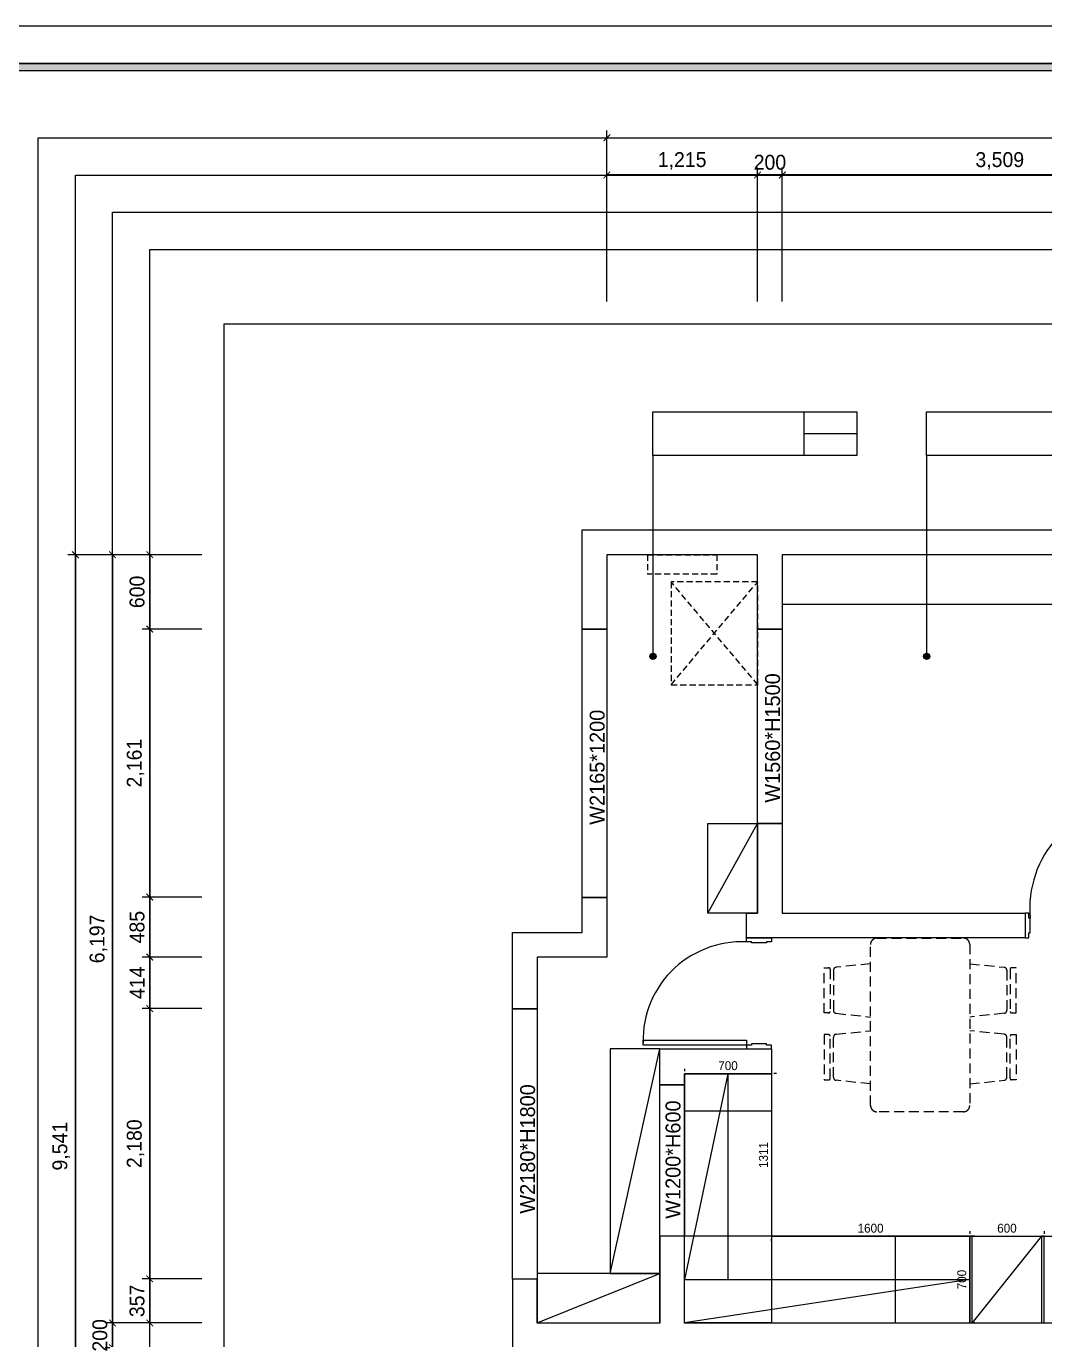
# Model space of a CAD drawing. Header units: millimetres. Extents: x -7413 to 64677, y 6112 to 38711.
# Drawn here: x 7149 to 15364, y 13937 to 24532 of the extents above; entities that cross this region are included whole.
import ezdxf
from ezdxf.enums import TextEntityAlignment as Align

# ---------------------------------------------------------------- set-up
doc = ezdxf.new("R2010")
doc.units = ezdxf.units.MM
doc.header["$LTSCALE"] = 100
doc.linetypes.add('DASHED', pattern=[0.75, 0.5, -0.25])
doc.linetypes.add('DH-HID2', pattern=[1.2, 0.8, -0.4])
doc.layers.get('Defpoints').update_dxf_attribs({"color": 139})
for name, color, linetype in [('0-ELC TEXT', 7, 'Continuous'), ('03-TEXT', 3, 'Continuous'), ('CO-DO-FR', 7, 'Continuous'), ('CO-DOOR', 8, 'Continuous'), ('FORM(YOURNAME)-1', 1, 'Continuous'), ('FORM(YOURNAME)-11', 1, 'Continuous'), ('FU-FURM', 251, 'DH-HID2'), ('FUR', 8, 'DASHED'), ('가구', 6, 'Continuous'), ('외곽선', 2, 'Continuous'), ('외부벽체선', 2, 'Continuous'), ('창호', 4, 'Continuous'), ('치수선', 1, 'Continuous')]:
    doc.layers.add(name, color=color, linetype=linetype)
doc.styles.get("Standard").update_dxf_attribs({"font": 'arial.ttf'})
doc.styles.add('YOURNAME', font='Dotum.ttf')
doc.styles.add('차영규', font='')
doc.styles.get('차영규').set_extended_font_data('ChosunilboNM')
doc.dimstyles.new('40', dxfattribs={"dimscale": 40, "dimtxt": 1.8, "dimasz": 0.9, "dimexe": 0.5, "dimexo": 1, "dimgap": 0.7, "dimtad": 1, "dimdec": 0, "dimzin": 0, "dimdsep": 46, "dimtxsty": 'YOURNAME', "dimblk": 'NONE', "dimcen": 0, "dimclrd": 1, "dimclre": 1, "dimclrt": 7, "dimadec": 0, "dimazin": 0, "dimtfac": 1, "dimtdec": 0, "dimtix": 1, "dimtmove": 2, "dimatfit": 3, "dimldrblk": 'NONE', "dimfxl": 1, "dimtolj": 1, "dimtzin": 0, "dimarcsym": 0})
doc.dimstyles.new('YOURNAME-60', dxfattribs={"dimscale": 60, "dimtxt": 2, "dimasz": 0.9, "dimexe": 1, "dimexo": 3, "dimgap": 0.7, "dimtad": 1, "dimdec": 0, "dimzin": 0, "dimdsep": 46, "dimlunit": 6, "dimtxsty": 'YOURNAME', "dimblk": 'ARCHTICK', "dimcen": 0, "dimclrd": 1, "dimclre": 1, "dimclrt": 7, "dimadec": 0, "dimazin": 0, "dimtfac": 1, "dimtdec": 0, "dimtix": 1, "dimtmove": 2, "dimatfit": 3, "dimldrblk": 'ARCHTICK', "dimfxl": 1, "dimtolj": 1, "dimtzin": 0, "dimarcsym": 0})

# ---------------------------------------------------------------- blocks, each defined once
blk = doc.blocks.new('FORM-ELEVATION')
at = {"layer": 'FORM(YOURNAME)-11'}
h = blk.add_hatch(color=256, dxfattribs=at)
h.dxf.hatch_style = 1
h.paths.add_polyline_path([(-10309, 35708), (71691, 35708), (71691, 35508), (-10309, 35508)])
h.paths.add_polyline_path([(-10309, -21492), (71691, -21492), (71691, -21692), (-10309, -21692)])
at = {"layer": 'Defpoints', "color": 158}
for points in [[(-10309, -21692), (71691, -21692), (71691, 35708), (-10309, 35708)], [(-8309, 33708), (61071, 33708), (61071, -19692), (-8309, -19692)]]:
    blk.add_lwpolyline(points, close=True, dxfattribs=at)
at = {"layer": 'FORM(YOURNAME)-11', "color": 250}
blk.add_lwpolyline([(-11309, -22692), (72691, -22692), (72691, 36708), (-11309, 36708)], close=True, dxfattribs=at)
at = {"layer": 'FORM(YOURNAME)-11'}
blk.add_lwpolyline([(-10309, 35708), (71691, 35708), (71691, 35508), (-10309, 35508)], close=True, dxfattribs=at)
at = {"layer": 'FORM(YOURNAME)-11', "color": 3, "style": 'YOURNAME'}
for tag, height, p in [('1', 451, (71041, -1219)), ('2', 451, (71041, -1863)), ('3', 451, (71041, -3150)), ('4', 451, (71041, -5081)), ('5', 515, (71041, -7398)), ('6', 515, (71041, -9650)), ('7', 515, (71041, -11903)), ('8', 515, (71041, -14155)), ('9', 515, (71041, -16408)), ('10', 515, (66791, -18596)), ('11', 515, (71041, -18660)), ('12', 515, (66791, -20848)), ('13', 515, (71041, -20848))]:
    blk.add_attdef(tag, text='', height=height, dxfattribs=at).set_placement(p, align=Align.MIDDLE_RIGHT)
blk = doc.blocks.new('평면도')
at = {"layer": 'CO-DO-FR'}
for points in [[(18250, 20378), (18250, 20178), (18280, 20178), (18280, 20218), (18290, 20218), (18290, 20338), (18280, 20338), (18280, 20378), (18250, 20378)], [(19145, 20378), (19145, 20178), (19115, 20178), (19115, 20218), (19105, 20218), (19105, 20338), (19115, 20338), (19115, 20378), (19145, 20378)], [(19345, 18131), (19145, 18131), (19145, 18101), (19185, 18101), (19185, 18091), (19305, 18091), (19305, 18101), (19345, 18101), (19345, 18131)], [(14856, 17424), (14856, 17224), (14886, 17224), (14886, 17264), (14896, 17264), (14896, 17384), (14886, 17384), (14886, 17424), (14856, 17424)], [(15763, 17424), (15763, 17224), (15733, 17224), (15733, 17264), (15723, 17264), (15723, 17384), (15733, 17384), (15733, 17424), (15763, 17424)], [(19345, 17181), (19145, 17181), (19145, 17211), (19185, 17211), (19185, 17221), (19305, 17221), (19305, 17211), (19345, 17211), (19345, 17181)], [(12894, 16903), (13094, 16903), (13094, 16873), (13054, 16873), (13054, 16863), (12934, 16863), (12934, 16873), (12894, 16873), (12894, 16903)], [(12894, 15923), (13094, 15923), (13094, 15953), (13054, 15953), (13054, 15963), (12934, 15963), (12934, 15953), (12894, 15953), (12894, 15923)], [(19345, 15829), (19145, 15829), (19145, 15799), (19185, 15799), (19185, 15789), (19305, 15789), (19305, 15799), (19345, 15799), (19345, 15829)], [(17860, 14779), (17860, 14979), (17890, 14979), (17890, 14939), (17900, 14939), (17900, 14819), (17890, 14819), (17890, 14779), (17860, 14779)], [(18910, 14779), (18910, 14979), (18880, 14979), (18880, 14939), (18870, 14939), (18870, 14819), (18880, 14819), (18880, 14779), (18910, 14779)], [(19345, 14979), (19145, 14979), (19145, 15009), (19185, 15009), (19185, 15019), (19305, 15019), (19305, 15009), (19345, 15009), (19345, 14979)], [(20790, 14979), (20790, 14779), (20820, 14779), (20820, 14819), (20830, 14819), (20830, 14939), (20820, 14939), (20820, 14979), (20790, 14979)], [(21521, 14979), (21521, 14779), (21491, 14779), (21491, 14819), (21481, 14819), (21481, 14939), (21491, 14939), (21491, 14979), (21521, 14979)], [(17860, 11203), (17660, 11203), (17660, 11173), (17700, 11173), (17700, 11163), (17820, 11163), (17820, 11173), (17860, 11173), (17860, 11203)], [(17860, 10203), (17660, 10203), (17660, 10233), (17700, 10233), (17700, 10243), (17820, 10243), (17820, 10233), (17860, 10233), (17860, 10203)]]:
    blk.add_lwpolyline(points, close=True, dxfattribs=at)
at = {"layer": 'CO-DOOR'}
for points in [[(18320, 21213), (18320, 20378), (18280, 20378), (18280, 21213)], [(15693, 18271), (15693, 17424), (15733, 17424), (15733, 18271)], [(20235, 17251), (19345, 17251), (19345, 17211), (20235, 17211)], [(11974, 16833), (12894, 16833), (12894, 16873), (11974, 16873)], [(20860, 15650), (20860, 14979), (20820, 14979), (20820, 15650)], [(20095, 15049), (19345, 15049), (19345, 15009), (20095, 15009)], [(17930, 13789), (17930, 14779), (17890, 14779), (17890, 13789)], [(18800, 11133), (17860, 11133), (17860, 11173), (18800, 11173)]]:
    blk.add_lwpolyline(points, close=True, dxfattribs=at)
for centre, radius, start, end in [((18318, 20417), 796, 354.3068, 91.2749), ((15703, 17456), 815, 89.2971, 185.0592), ((19382, 17241), 853, 359.3286, 95.1503), ((12917, 16897), 944, 182.6756, 271.0196), ((19375, 15071), 722, 356.6951, 95.5225), ((20850, 15010), 640, 353.6199, 90.8953), ((17920, 14747), 958, 269.4017, 4.3305), ((17892, 11143), 908, 265.4398, 0.6311)]:
    blk.add_arc(centre, radius, start, end, dxfattribs=at)
at = {"layer": '외곽선'}
for points in [[(16392, 22266), (15839, 22266), (15839, 17424), (15763, 17424), (15763, 17224), (16039, 17224), (16039, 20878), (16739, 20878), (16739, 21078), (16039, 21078), (16039, 22066), (16392, 22066), (16392, 22266)], [(18572, 22266), (19190, 22266), (19190, 21705), (19471, 21705), (19471, 21505), (18990, 21505), (18990, 22066), (18572, 22066), (18572, 22266)], [(13115, 21873), (12495, 21873), (12495, 20273), (12894, 20273), (12894, 16903), (13094, 16903), (13094, 17224), (14856, 17224), (14856, 17424), (13115, 17424), (13115, 20473), (12695, 20473), (12695, 21673), (13115, 21673), (13115, 21873)], [(21636, 21705), (22436, 21705), (22436, 15699), (22236, 15699), (22236, 16364), (20790, 16364), (20790, 14779), (18910, 14779), (18910, 14979), (20590, 14979)], [(20590, 14979), (20590, 16981), (19345, 16981), (19345, 15829), (19145, 15829), (19145, 17181), (21183, 17181), (21183, 16581), (22236, 16581), (22236, 20090), (21636, 20090), (21636, 20290), (22236, 20290), (22236, 21505), (21636, 21505), (21636, 21705)], [(17959, 21078), (18250, 21078), (18250, 20178), (18050, 20178), (18050, 20878), (17959, 20878), (17959, 21078)], [(20068, 20290), (20068, 20090), (19345, 20090), (19345, 18131), (19145, 18131), (19145, 20378), (19345, 20378), (19345, 20290), (20068, 20290)], [(12894, 15923), (13094, 15923), (13094, 11403), (13604, 11403), (13604, 11203), (13094, 11203), (13094, 9772), (13754, 9772), (13754, 9572), (12894, 9572), (12894, 15923)], [(21465, 10022), (21465, 9822), (22436, 9822), (22436, 15179), (22236, 15179), (22236, 14979), (21521, 14979), (21521, 14779), (22236, 14779), (22236, 11403), (20260, 11403), (20260, 11203), (22236, 11203), (22236, 10022), (21465, 10022)], [(17860, 14979), (17860, 11403), (18160, 11403), (18160, 11203), (17240, 11203), (17240, 11403), (17660, 11403), (17660, 14979), (17860, 14979)], [(17317, 9772), (17660, 9772), (17660, 10203), (17860, 10203), (17860, 10022), (18160, 10022), (18160, 9822), (17860, 9822), (17860, 9572), (17317, 9572), (17317, 9772)]]:
    blk.add_lwpolyline(points, dxfattribs=at)
at = {"layer": '외부벽체선'}
for p, q in [((19345, 18131), (19145, 18131)), ((14856, 17424), (14856, 17224)), ((12894, 15923), (13094, 15923)), ((19345, 15829), (19145, 15829)), ((21521, 14979), (21521, 14779)), ((17860, 10203), (17660, 10203))]:
    blk.add_line(p, q, dxfattribs=at)
at = {"layer": '창호'}
for points in [[(16392, 22266), (18572, 22266), (18572, 22066), (16392, 22066)], [(13115, 21673), (15839, 21673), (15839, 21873), (13115, 21873)], [(19471, 21705), (21636, 21705), (21636, 21505), (19471, 21505)], [(16739, 21078), (17959, 21078), (17959, 20878), (16739, 20878)], [(20068, 20290), (21636, 20290), (21636, 20090), (20068, 20090)], [(22236, 15699), (22436, 15699), (22436, 15179), (22236, 15179)], [(18160, 11403), (20260, 11403), (20260, 11203), (18160, 11203)], [(18160, 10022), (21465, 10022), (21465, 9822), (18160, 9822)], [(13754, 9772), (17317, 9772), (17317, 9572), (13754, 9572)]]:
    blk.add_lwpolyline(points, close=True, dxfattribs=at)
at = {"layer": '0-ELC TEXT', "style": '차영규'}
for s, p in [('W2180*H1800', (17443, 22084)), ('W2700*H1200', (14376, 21691)), ('W2165*1200', (20522, 21523)), ('W1200*H600', (17357, 20911)), ('W1560*H1500', (20758, 20108)), ('W2100*H1200', (19245, 11221)), ('W3300*H1840', (19827, 9840)), ('W3560*H1950', (15532, 9590))]:
    blk.add_text(s, height=120, dxfattribs=at).set_placement(p, align=Align.CENTER)
blk.add_text('W520*H630', height=120, rotation=270, dxfattribs=at).set_placement((22292, 15348), align=Align.CENTER)
blk = doc.blocks.new('_ArchTick')
at = {"color": 0, "linetype": 'ByBlock', "const_width": 0.15}
blk.add_lwpolyline([(-0.5, -0.5), (0.5, 0.5)], dxfattribs=at)
blk = doc.blocks.new('*D20')
at = {"layer": 'Defpoints', "color": 0, "transparency": 16777216}
for p in [(23315, 23632), (11832, 22132), (23315, 22132)]:
    blk.add_point(p, dxfattribs=at)
at = {"layer": '치수선', "color": 1, "lineweight": -2, "transparency": 16777216}
for p, q in [((11832, 22312), (11832, 23692)), ((11832, 23632), (23315, 23632)), ((23315, 22312), (23315, 23692))]:
    blk.add_line(p, q, dxfattribs=at)
at = {"layer": '치수선', "color": 1, "lineweight": -2, "transparency": 16777216, "xscale": 54, "yscale": 54, "zscale": 54, "rotation": 180}
blk.add_blockref('_ArchTick', (11832, 23632), dxfattribs=at)
at = {"layer": '치수선', "color": 1, "lineweight": -2, "transparency": 16777216, "xscale": 54, "yscale": 54, "zscale": 54}
blk.add_blockref('_ArchTick', (23315, 23632), dxfattribs=at)
at = {"layer": '치수선', "color": 7, "transparency": 16777216, "insert": (17573, 23745), "char_height": 120, "attachment_point": 5, "style": 'YOURNAME'}
blk.add_mtext('\\A1;11,483', dxfattribs=at)
blk = doc.blocks.new('*D27')
at = {"layer": 'Defpoints', "color": 0, "transparency": 16777216}
for p in [(13247, 23332), (13247, 22132), (16756, 22132)]:
    blk.add_point(p, dxfattribs=at)
at = {"layer": '치수선', "color": 1, "lineweight": -2, "transparency": 16777216}
for p, q in [((13247, 22312), (13247, 23392)), ((16756, 23332), (13247, 23332)), ((16756, 22312), (16756, 23392))]:
    blk.add_line(p, q, dxfattribs=at)
at = {"layer": '치수선', "color": 1, "lineweight": -2, "transparency": 16777216, "xscale": 54, "yscale": 54, "zscale": 54, "rotation": 180}
blk.add_blockref('_ArchTick', (13247, 23332), dxfattribs=at)
at = {"layer": '치수선', "color": 1, "lineweight": -2, "transparency": 16777216, "xscale": 54, "yscale": 54, "zscale": 54}
blk.add_blockref('_ArchTick', (16756, 23332), dxfattribs=at)
at = {"layer": '치수선', "color": 7, "transparency": 16777216, "insert": (15001, 23445), "char_height": 120, "attachment_point": 5, "style": 'YOURNAME'}
blk.add_mtext('\\A1;3,509', dxfattribs=at)
blk = doc.blocks.new('*D28')
at = {"layer": 'Defpoints', "color": 0, "transparency": 16777216}
for p in [(13047, 23332), (13047, 22132), (13247, 22132)]:
    blk.add_point(p, dxfattribs=at)
at = {"layer": '치수선', "color": 1, "lineweight": -2, "transparency": 16777216}
for p, q in [((13047, 23332), (12993, 23332)), ((13047, 22312), (13047, 23392)), ((13247, 23332), (13047, 23332)), ((13247, 22312), (13247, 23392)), ((13247, 23332), (13301, 23332))]:
    blk.add_line(p, q, dxfattribs=at)
at = {"layer": '치수선', "color": 1, "lineweight": -2, "transparency": 16777216, "xscale": 54, "yscale": 54, "zscale": 54}
blk.add_blockref('_ArchTick', (13047, 23332), dxfattribs=at)
at = {"layer": '치수선', "color": 1, "lineweight": -2, "transparency": 16777216, "xscale": 54, "yscale": 54, "zscale": 54, "rotation": 180}
blk.add_blockref('_ArchTick', (13247, 23332), dxfattribs=at)
at = {"layer": '치수선', "color": 7, "transparency": 16777216, "insert": (13147, 23434), "char_height": 120, "attachment_point": 5, "style": 'YOURNAME'}
blk.add_mtext('\\A1;200', dxfattribs=at)
blk = doc.blocks.new('*D29')
at = {"layer": 'Defpoints', "color": 0, "transparency": 16777216}
for p in [(11832, 23332), (11832, 22132), (13047, 22132)]:
    blk.add_point(p, dxfattribs=at)
at = {"layer": '치수선', "color": 1, "lineweight": -2, "transparency": 16777216}
for p, q in [((11832, 22312), (11832, 23392)), ((13047, 23332), (11832, 23332)), ((13047, 22312), (13047, 23392))]:
    blk.add_line(p, q, dxfattribs=at)
at = {"layer": '치수선', "color": 1, "lineweight": -2, "transparency": 16777216, "xscale": 54, "yscale": 54, "zscale": 54, "rotation": 180}
blk.add_blockref('_ArchTick', (11832, 23332), dxfattribs=at)
at = {"layer": '치수선', "color": 1, "lineweight": -2, "transparency": 16777216, "xscale": 54, "yscale": 54, "zscale": 54}
blk.add_blockref('_ArchTick', (13047, 23332), dxfattribs=at)
at = {"layer": '치수선', "color": 7, "transparency": 16777216, "insert": (12439, 23445), "char_height": 120, "attachment_point": 5, "style": 'YOURNAME'}
blk.add_mtext('\\A1;1,215', dxfattribs=at)
blk = doc.blocks.new('*D54')
at = {"layer": 'Defpoints', "color": 0, "transparency": 16777216}
for p in [(8745, 20269), (7545, 10728), (8745, 10728)]:
    blk.add_point(p, dxfattribs=at)
at = {"layer": '치수선', "color": 1, "lineweight": -2, "transparency": 16777216}
for p, q in [((8565, 20269), (7485, 20269)), ((7545, 20269), (7545, 10728)), ((8565, 10728), (7485, 10728))]:
    blk.add_line(p, q, dxfattribs=at)
at = {"layer": '치수선', "color": 1, "lineweight": -2, "transparency": 16777216, "xscale": 54, "yscale": 54, "zscale": 54}
for p, rotation in [((7545, 20269), 90), ((7545, 10728), 270)]:
    blk.add_blockref('_ArchTick', p, dxfattribs=dict(at, rotation=rotation))
at = {"layer": '치수선', "color": 7, "transparency": 16777216, "insert": (7431, 15498), "char_height": 120, "attachment_point": 5, "rotation": 90, "style": 'YOURNAME'}
blk.add_mtext('\\A1;9,541', dxfattribs=at)
blk = doc.blocks.new('*D55')
at = {"layer": 'Defpoints', "color": 0, "transparency": 16777216}
for p in [(8745, 20269), (7845, 14072), (8745, 14072)]:
    blk.add_point(p, dxfattribs=at)
at = {"layer": '치수선', "color": 1, "lineweight": -2, "transparency": 16777216}
for p, q in [((8565, 20269), (7785, 20269)), ((7845, 20269), (7845, 14072)), ((8565, 14072), (7785, 14072))]:
    blk.add_line(p, q, dxfattribs=at)
at = {"layer": '치수선', "color": 1, "lineweight": -2, "transparency": 16777216, "xscale": 54, "yscale": 54, "zscale": 54}
for p, rotation in [((7845, 20269), 90), ((7845, 14072), 270)]:
    blk.add_blockref('_ArchTick', p, dxfattribs=dict(at, rotation=rotation))
at = {"layer": '치수선', "color": 7, "transparency": 16777216, "insert": (7731, 17170), "char_height": 120, "attachment_point": 5, "rotation": 90, "style": 'YOURNAME'}
blk.add_mtext('\\A1;6,197', dxfattribs=at)
blk = doc.blocks.new('*D56')
at = {"layer": 'Defpoints', "color": 0, "transparency": 16777216}
for p in [(8745, 14072), (7845, 13872), (8745, 13872)]:
    blk.add_point(p, dxfattribs=at)
at = {"layer": '치수선', "color": 1, "lineweight": -2, "transparency": 16777216}
for p, q in [((7845, 14072), (7845, 14126)), ((8565, 14072), (7785, 14072)), ((7845, 14072), (7845, 13872)), ((8565, 13872), (7785, 13872)), ((7845, 13872), (7845, 13818))]:
    blk.add_line(p, q, dxfattribs=at)
at = {"layer": '치수선', "color": 1, "lineweight": -2, "transparency": 16777216, "xscale": 54, "yscale": 54, "zscale": 54}
for p, rotation in [((7845, 14072), 270), ((7845, 13872), 90)]:
    blk.add_blockref('_ArchTick', p, dxfattribs=dict(at, rotation=rotation))
at = {"layer": '치수선', "color": 7, "transparency": 16777216, "insert": (7743, 13972), "char_height": 120, "attachment_point": 5, "rotation": 90, "style": 'YOURNAME'}
blk.add_mtext('\\A1;200', dxfattribs=at)
blk = doc.blocks.new('*D58')
at = {"layer": 'Defpoints', "color": 0, "transparency": 16777216}
for p in [(8745, 20269), (8145, 19669), (8745, 19669)]:
    blk.add_point(p, dxfattribs=at)
at = {"layer": '치수선', "color": 1, "lineweight": -2, "transparency": 16777216}
for p, q in [((8565, 20269), (8085, 20269)), ((8145, 20269), (8145, 19669)), ((8565, 19669), (8085, 19669))]:
    blk.add_line(p, q, dxfattribs=at)
at = {"layer": '치수선', "color": 1, "lineweight": -2, "transparency": 16777216, "xscale": 54, "yscale": 54, "zscale": 54}
for p, rotation in [((8145, 20269), 90), ((8145, 19669), 270)]:
    blk.add_blockref('_ArchTick', p, dxfattribs=dict(at, rotation=rotation))
at = {"layer": '치수선', "color": 7, "transparency": 16777216, "insert": (8043, 19969), "char_height": 120, "attachment_point": 5, "rotation": 90, "style": 'YOURNAME'}
blk.add_mtext('\\A1;600', dxfattribs=at)
blk = doc.blocks.new('*D59')
at = {"layer": 'Defpoints', "color": 0, "transparency": 16777216}
for p in [(8745, 19669), (8145, 17507), (8745, 17507)]:
    blk.add_point(p, dxfattribs=at)
at = {"layer": '치수선', "color": 1, "lineweight": -2, "transparency": 16777216}
for p, q in [((8565, 19669), (8085, 19669)), ((8145, 19669), (8145, 17507)), ((8565, 17507), (8085, 17507))]:
    blk.add_line(p, q, dxfattribs=at)
at = {"layer": '치수선', "color": 1, "lineweight": -2, "transparency": 16777216, "xscale": 54, "yscale": 54, "zscale": 54}
for p, rotation in [((8145, 19669), 90), ((8145, 17507), 270)]:
    blk.add_blockref('_ArchTick', p, dxfattribs=dict(at, rotation=rotation))
at = {"layer": '치수선', "color": 7, "transparency": 16777216, "insert": (8031, 18588), "char_height": 120, "attachment_point": 5, "rotation": 90, "style": 'YOURNAME'}
blk.add_mtext('\\A1;2,161', dxfattribs=at)
blk = doc.blocks.new('*D60')
at = {"layer": 'Defpoints', "color": 0, "transparency": 16777216}
for p in [(8745, 17507), (8145, 17023), (8745, 17023)]:
    blk.add_point(p, dxfattribs=at)
at = {"layer": '치수선', "color": 1, "lineweight": -2, "transparency": 16777216}
for p, q in [((8565, 17507), (8085, 17507)), ((8145, 17507), (8145, 17023)), ((8565, 17023), (8085, 17023))]:
    blk.add_line(p, q, dxfattribs=at)
at = {"layer": '치수선', "color": 1, "lineweight": -2, "transparency": 16777216, "xscale": 54, "yscale": 54, "zscale": 54}
for p, rotation in [((8145, 17507), 90), ((8145, 17023), 270)]:
    blk.add_blockref('_ArchTick', p, dxfattribs=dict(at, rotation=rotation))
at = {"layer": '치수선', "color": 7, "transparency": 16777216, "insert": (8043, 17265), "char_height": 120, "attachment_point": 5, "rotation": 90, "style": 'YOURNAME'}
blk.add_mtext('\\A1;485', dxfattribs=at)
blk = doc.blocks.new('*D61')
at = {"layer": 'Defpoints', "color": 0, "transparency": 16777216}
for p in [(8745, 17023), (8145, 16608), (8745, 16608)]:
    blk.add_point(p, dxfattribs=at)
at = {"layer": '치수선', "color": 1, "lineweight": -2, "transparency": 16777216}
for p, q in [((8565, 17023), (8085, 17023)), ((8145, 17023), (8145, 16608)), ((8565, 16608), (8085, 16608))]:
    blk.add_line(p, q, dxfattribs=at)
at = {"layer": '치수선', "color": 1, "lineweight": -2, "transparency": 16777216, "xscale": 54, "yscale": 54, "zscale": 54}
for p, rotation in [((8145, 17023), 90), ((8145, 16608), 270)]:
    blk.add_blockref('_ArchTick', p, dxfattribs=dict(at, rotation=rotation))
at = {"layer": '치수선', "color": 7, "transparency": 16777216, "insert": (8043, 16816), "char_height": 120, "attachment_point": 5, "rotation": 90, "style": 'YOURNAME'}
blk.add_mtext('\\A1;414', dxfattribs=at)
blk = doc.blocks.new('*D62')
at = {"layer": 'Defpoints', "color": 0, "transparency": 16777216}
for p in [(8745, 16608), (8145, 14428), (8745, 14428)]:
    blk.add_point(p, dxfattribs=at)
at = {"layer": '치수선', "color": 1, "lineweight": -2, "transparency": 16777216}
for p, q in [((8565, 16608), (8085, 16608)), ((8145, 16608), (8145, 14428)), ((8565, 14428), (8085, 14428))]:
    blk.add_line(p, q, dxfattribs=at)
at = {"layer": '치수선', "color": 1, "lineweight": -2, "transparency": 16777216, "xscale": 54, "yscale": 54, "zscale": 54}
for p, rotation in [((8145, 16608), 90), ((8145, 14428), 270)]:
    blk.add_blockref('_ArchTick', p, dxfattribs=dict(at, rotation=rotation))
at = {"layer": '치수선', "color": 7, "transparency": 16777216, "insert": (8031, 15518), "char_height": 120, "attachment_point": 5, "rotation": 90, "style": 'YOURNAME'}
blk.add_mtext('\\A1;2,180', dxfattribs=at)
blk = doc.blocks.new('*D63')
at = {"layer": 'Defpoints', "color": 0, "transparency": 16777216}
for p in [(8745, 14428), (8145, 14072), (8745, 14072)]:
    blk.add_point(p, dxfattribs=at)
at = {"layer": '치수선', "color": 1, "lineweight": -2, "transparency": 16777216}
for p, q in [((8565, 14428), (8085, 14428)), ((8145, 14428), (8145, 14072)), ((8565, 14072), (8085, 14072))]:
    blk.add_line(p, q, dxfattribs=at)
at = {"layer": '치수선', "color": 1, "lineweight": -2, "transparency": 16777216, "xscale": 54, "yscale": 54, "zscale": 54}
for p, rotation in [((8145, 14428), 90), ((8145, 14072), 270)]:
    blk.add_blockref('_ArchTick', p, dxfattribs=dict(at, rotation=rotation))
at = {"layer": '치수선', "color": 7, "transparency": 16777216, "insert": (8043, 14250), "char_height": 120, "attachment_point": 5, "rotation": 90, "style": 'YOURNAME'}
blk.add_mtext('\\A1;357', dxfattribs=at)
blk = doc.blocks.new('F-507')
at = {"layer": 'FU-FURM'}
for p, q in [((531, 775), (166, 775)), ((166, 775), (166, 738)), ((531, 738), (531, 775)), ((706, 775), (1071, 775)), ((706, 738), (706, 775)), ((1071, 775), (1071, 738)), ((133, 400), (163, 678)), ((178, 725), (518, 725)), ((188, 700), (518, 700)), ((534, 678), (563, 400)), ((703, 678), (673, 400)), ((1058, 725), (718, 725)), ((1049, 700), (718, 700)), ((1103, 400), (1074, 678)), ((-91, -350), (-91, 350)), ((-41, 400), (1259, 400)), ((1309, 350), (1309, -350)), ((1259, -400), (-41, -400)), ((133, -400), (163, -678)), ((534, -678), (563, -400)), ((703, -678), (673, -400)), ((1103, -400), (1074, -678)), ((166, -775), (166, -738)), ((178, -725), (518, -725)), ((188, -700), (518, -700)), ((531, -738), (531, -775)), ((706, -738), (706, -775)), ((1049, -700), (718, -700)), ((1058, -725), (718, -725)), ((1071, -775), (1071, -738)), ((531, -775), (166, -775)), ((706, -775), (1071, -775))]:
    blk.add_line(p, q, dxfattribs=at)
for centre, radius, start, end in [((188, 675), 25, 90, 172.4054), ((178, 738), 12.5, 180, 270), ((509, 675), 25, 7.5946, 90), ((518, 738), 12.5, 270, 0), ((728, 675), 25, 90, 172.4054), ((718, 738), 12.5, 180, 270), ((1049, 675), 25, 7.5946, 90), ((1058, 738), 12.5, 270, 0), ((-41, 350), 50, 90, 180), ((1259, 350), 50, 0, 90), ((-41, -350), 50, 180, 270), ((1259, -350), 50, 270, 0), ((188, -675), 25, 187.5946, 270), ((178, -738), 12.5, 90, 180), ((509, -675), 25, 270, 352.4054), ((518, -738), 12.5, 0, 90), ((728, -675), 25, 187.5946, 270), ((718, -738), 12.5, 90, 180), ((1049, -675), 25, 270, 352.4054), ((1058, -738), 12.5, 0, 90)]:
    blk.add_arc(centre, radius, start, end, dxfattribs=at)
blk = doc.blocks.new('*D78')
at = {"layer": 'Defpoints', "color": 0, "transparency": 16777216}
for p in [(13159, 16083), (13159, 14772), (13159, 14772)]:
    blk.add_point(p, dxfattribs=at)
at = {"layer": '치수선', "color": 1, "lineweight": -2, "transparency": 16777216}
for p, q in [((13159, 16083), (13159, 14772)), ((13199, 16083), (13179, 16083)), ((13199, 14772), (13179, 14772))]:
    blk.add_line(p, q, dxfattribs=at)
at = {"layer": '치수선', "color": 7, "transparency": 16777216, "insert": (13095, 15427), "char_height": 72, "attachment_point": 5, "rotation": 90, "style": 'YOURNAME'}
blk.add_mtext('\\A1;1311', dxfattribs=at)
blk = doc.blocks.new('_None')
blk = doc.blocks.new('*D79')
at = {"layer": 'Defpoints', "color": 0, "transparency": 16777216}
for p in [(14759, 14772), (14759, 14072), (14759, 14072)]:
    blk.add_point(p, dxfattribs=at)
at = {"layer": '치수선', "color": 1, "lineweight": -2, "transparency": 16777216}
for p, q in [((14759, 14772), (14759, 14072)), ((14799, 14772), (14779, 14772)), ((14799, 14072), (14779, 14072))]:
    blk.add_line(p, q, dxfattribs=at)
at = {"layer": '치수선', "color": 7, "transparency": 16777216, "insert": (14695, 14422), "char_height": 72, "attachment_point": 5, "rotation": 90, "style": 'YOURNAME'}
blk.add_mtext('\\A1;700', dxfattribs=at)
blk = doc.blocks.new('*D80')
at = {"layer": 'Defpoints', "color": 0, "transparency": 16777216}
for p in [(12459, 16083), (13159, 16083), (13159, 16083)]:
    blk.add_point(p, dxfattribs=at)
at = {"layer": '치수선', "color": 1, "lineweight": -2, "transparency": 16777216}
for p, q in [((12459, 16123), (12459, 16103)), ((13159, 16123), (13159, 16103)), ((12459, 16083), (13159, 16083))]:
    blk.add_line(p, q, dxfattribs=at)
at = {"layer": '치수선', "color": 7, "transparency": 16777216, "insert": (12809, 16147), "char_height": 72, "attachment_point": 5, "style": 'YOURNAME'}
blk.add_mtext('\\A1;700', dxfattribs=at)
blk = doc.blocks.new('*D81')
at = {"layer": 'Defpoints', "color": 0, "transparency": 16777216}
for p in [(13159, 14772), (14759, 14772), (14759, 14772)]:
    blk.add_point(p, dxfattribs=at)
at = {"layer": '치수선', "color": 1, "lineweight": -2, "transparency": 16777216}
for p, q in [((13159, 14772), (14759, 14772)), ((13159, 14732), (13159, 14752)), ((14759, 14812), (14759, 14792))]:
    blk.add_line(p, q, dxfattribs=at)
at = {"layer": '치수선', "color": 7, "transparency": 16777216, "insert": (13959, 14836), "char_height": 72, "attachment_point": 5, "style": 'YOURNAME'}
blk.add_mtext('\\A1;1600', dxfattribs=at)
blk = doc.blocks.new('*D82')
at = {"layer": 'Defpoints', "color": 0, "transparency": 16777216}
for p in [(14759, 14772), (15359, 14772), (15359, 14772)]:
    blk.add_point(p, dxfattribs=at)
at = {"layer": '치수선', "color": 1, "lineweight": -2, "transparency": 16777216}
for p, q in [((14759, 14812), (14759, 14792)), ((14759, 14772), (15359, 14772)), ((15359, 14812), (15359, 14792))]:
    blk.add_line(p, q, dxfattribs=at)
at = {"layer": '치수선', "color": 7, "transparency": 16777216, "insert": (15059, 14836), "char_height": 72, "attachment_point": 5, "style": 'YOURNAME'}
blk.add_mtext('\\A1;600', dxfattribs=at)
blk = doc.blocks.new('*D83')
at = {"layer": 'Defpoints', "color": 0, "transparency": 16777216}
for p in [(15359, 14772), (16989, 14772), (16989, 14772)]:
    blk.add_point(p, dxfattribs=at)
at = {"layer": '치수선', "color": 1, "lineweight": -2, "transparency": 16777216}
for p, q in [((15359, 14812), (15359, 14792)), ((15359, 14772), (16989, 14772)), ((16989, 14812), (16989, 14792))]:
    blk.add_line(p, q, dxfattribs=at)
at = {"layer": '치수선', "color": 7, "transparency": 16777216, "insert": (16174, 14836), "char_height": 72, "attachment_point": 5, "style": 'YOURNAME'}
blk.add_mtext('\\A1;1630', dxfattribs=at)

msp = doc.modelspace()

# ---------------------------------------------------------------- hatches: boundary and pattern name
at = {"layer": '0-ELC TEXT'}
h = msp.add_hatch(color=256, dxfattribs=at)
h.dxf.hatch_style = 1
edge = h.paths.add_edge_path()
edge.add_arc((12203.8, 19448.7), 25, -180, 180, ccw=False)
h = msp.add_hatch(color=256, dxfattribs=at)
h.dxf.hatch_style = 1
edge = h.paths.add_edge_path()
edge.add_arc((12203.8, 19448.7), 25, -180, 180, ccw=False)
h = msp.add_hatch(color=256, dxfattribs=at)
h.dxf.hatch_style = 1
edge = h.paths.add_edge_path()
edge.add_arc((14410.6, 19448.7), 25, -180, 180, ccw=False)
h = msp.add_hatch(color=256, dxfattribs=at)
h.dxf.hatch_style = 1
edge = h.paths.add_edge_path()
edge.add_arc((14410.6, 19448.7), 25, -180, 180, ccw=False)

# ---------------------------------------------------------------- linework, layer by layer
for p, q in [((13423.7, 21068.9), (13423.7, 21422.6)), ((13423.7, 21245.7), (13848.4, 21245.7)), ((12203.8, 21068.9), (12203.8, 19448.7)), ((14410.6, 21068.9), (14410.6, 19448.7))]:
    msp.add_line(p, q, dxfattribs=at)
for points in [[(12203.8, 21422.6), (13848.4, 21422.6), (13848.4, 21068.9), (12203.8, 21068.9)], [(14410.6, 21422.6), (16055.3, 21422.6), (16055.3, 21068.9), (14410.6, 21068.9)]]:
    msp.add_lwpolyline(points, close=True, dxfattribs=at)
for centre in [(12203.8, 19448.7), (12203.8, 19448.7), (14410.6, 19448.7), (14410.6, 19448.7)]:
    msp.add_circle(centre, 25, dxfattribs=at)
at = {"layer": 'Defpoints'}
for points in [[(7244.9, 23631.6), (28058.9, 23631.6), (28058.9, 7611.6), (7244.9, 7611.6)], [(7544.9, 23331.6), (27758.9, 23331.6), (27758.9, 7911.6), (7544.9, 7911.6)], [(7844.9, 23031.6), (27458.9, 23031.6), (27458.9, 8211.6), (7844.9, 8211.6)], [(8144.9, 22731.6), (27158.9, 22731.6), (27158.9, 8511.6), (8144.9, 8511.6)], [(8744.9, 22131.6), (26558.9, 22131.6), (26558.9, 9111.6), (8744.9, 9111.6)]]:
    msp.add_lwpolyline(points, close=True, dxfattribs=at)
at = {"layer": 'FUR'}
for p, q in [((12159.6, 20268.9), (12718.7, 20268.9)), ((12159.6, 20268.9), (12159.6, 20111.2)), ((12718.7, 20268.9), (12718.7, 20111.2)), ((12718.7, 20111.2), (12159.6, 20111.2)), ((13049.4, 19220.3), (12349.4, 20050.3)), ((12349.4, 19220.3), (13049.4, 20050.3))]:
    msp.add_line(p, q, dxfattribs=at)
msp.add_lwpolyline([(13049.4, 20050.3), (12349.4, 20050.3), (12349.4, 19220.3), (13049.4, 19220.3)], close=True, dxfattribs=at)
at = {"layer": '가구'}
for p, q in [((12646.6, 17377.9), (13046.6, 18100.9)), ((11858.6, 14471.9), (12258.6, 16282.9)), ((14778.6, 14771.9), (15338.6, 14771.9)), ((15338.6, 14771.9), (14778.6, 14071.9)), ((11270.6, 14071.9), (12258.6, 14471.9))]:
    msp.add_line(p, q, dxfattribs=at)
at = {"layer": '가구', "color": 8}
for p, q in [((12458.6, 15782.9), (13158.6, 15782.9)), ((13158.6, 14771.9), (12458.6, 14771.9)), ((13158.6, 14771.9), (13158.6, 14071.9)), ((14158.6, 14771.9), (14158.6, 14071.9))]:
    msp.add_line(p, q, dxfattribs=at)
at = {"layer": '가구'}
for points in [[(13246.6, 19868.9), (16155.6, 19868.9), (16155.6, 20268.9), (13246.6, 20268.9)], [(13046.6, 17377.9), (12646.6, 17377.9), (12646.6, 18100.9), (13046.6, 18100.9)], [(11858.6, 16282.9), (11858.6, 14471.9), (12258.6, 14471.9), (12258.6, 16282.9)], [(14758.6, 14071.9), (14778.6, 14071.9), (14778.6, 14771.9), (14758.6, 14771.9)], [(15338.6, 14071.9), (15358.6, 14071.9), (15358.6, 14771.9), (15338.6, 14771.9)], [(11270.6, 14071.9), (12258.6, 14071.9), (12258.6, 14471.9), (11270.6, 14471.9)]]:
    msp.add_lwpolyline(points, close=True, dxfattribs=at)
for points in [[(13158.6, 14071.9), (12458.6, 14071.9), (12458.6, 16082.9), (13158.6, 16082.9), (13158.6, 14771.9)], [(13158.6, 14071.9), (14758.6, 14071.9), (14758.6, 14771.9), (13158.6, 14771.9)]]:
    msp.add_lwpolyline(points, dxfattribs=at)
at = {"layer": '가구', "color": 7}
for points in [[(12808.6, 16082.9), (12458.6, 14421.9), (12808.6, 14421.9)], [(12808.6, 16082.9), (12808.6, 14421.9), (14758.6, 14421.9)], [(14758.6, 14421.9), (12458.6, 14071.9)]]:
    msp.add_lwpolyline(points, dxfattribs=at)

# ---------------------------------------------------------------- block references
at = {"layer": 'FORM(YOURNAME)-1', "xscale": 0.3, "yscale": 0.3, "zscale": 0.3}
msp.add_blockref('FORM-ELEVATION', (9737.5, 13519.1), dxfattribs=at)
at = {"layer": 'FU-FURM', "rotation": 89.99999999999997}
msp.add_blockref('F-507', (14358.6, 15866.7), dxfattribs=at)
at = {"layer": '치수선', "rotation": 90}
msp.add_blockref('평면도', (33336.5, -1967.3), dxfattribs=at)

# ---------------------------------------------------------------- texts
at = {"layer": '0-ELC TEXT'}
for s, p in [('보일러', (12334.6, 20155.5)), ('붙박이장', (14503.9, 19999.8)), ('워시타워', (12558.4, 19323.2)), ('식세기', (14907.4, 14369)), ('상/하부장', (11537.7, 14240.7))]:
    msp.add_text(s, height=0.2, dxfattribs=at).set_placement(p)
for p in [(12803.4, 17903.1), (12010.8, 15529.4)]:
    msp.add_text('하부장', height=0.2, rotation=270, dxfattribs=at).set_placement(p)
at = {"layer": '03-TEXT'}
for s, p in [('7.35㎡', (13649.4, 21290.8)), ('주방베란다', (12825.5, 21176.3)), ('2.22py', (13637, 21113.9)), ('딸방', (15032.4, 21176.3))]:
    msp.add_text(s, height=0.2, dxfattribs=at).set_placement(p, align=Align.CENTER)

# ---------------------------------------------------------------- dimensions: what is measured, and where the dimension line sits
at = {"layer": '치수선'}
for base, p1, p2, dimstyle, picture, middle in [((23314.6, 23631.6), (11831.6, 22131.6), (23314.6, 22131.6), 'YOURNAME-60', '*D20', (17573.1, 23745.2)), ((11831.6, 23331.6), (13046.6, 22131.6), (11831.6, 22131.6), 'YOURNAME-60', '*D29', (12439.1, 23445.2)), ((13246.6, 23331.6), (16755.6, 22131.6), (13246.6, 22131.6), 'YOURNAME-60', '*D27', (15001.1, 23445.2)), ((13046.6, 23331.6), (13246.6, 22131.6), (13046.6, 22131.6), 'YOURNAME-60', '*D28', (13146.6, 23433.7)), ((13158.6, 16082.9), (12458.6, 16082.9), (13158.6, 16082.9), '40', '*D80', (12808.6, 16146.9)), ((14758.6, 14771.9), (13158.6, 14771.9), (14758.6, 14771.9), '40', '*D81', (13958.6, 14835.9)), ((15358.6, 14771.9), (14758.6, 14771.9), (15358.6, 14771.9), '40', '*D82', (15058.6, 14835.9)), ((16988.6, 14771.9), (15358.6, 14771.9), (16988.6, 14771.9), '40', '*D83', (16173.6, 14835.9))]:
    dim = msp.add_linear_dim(base=base, p1=p1, p2=p2, dimstyle=dimstyle, dxfattribs=at)
    dim.commit()
    dim.dimension.update_dxf_attribs({"geometry": picture, "text_midpoint": middle})
for base, p1, p2, dimstyle, picture, middle in [((7544.9, 10727.9), (8744.9, 20268.9), (8744.9, 10727.9), 'YOURNAME-60', '*D54', (7431.3, 15498.4)), ((7844.9, 14071.9), (8744.9, 20268.9), (8744.9, 14071.9), 'YOURNAME-60', '*D55', (7731.3, 17170.4)), ((8144.9, 19668.9), (8744.9, 20268.9), (8744.9, 19668.9), 'YOURNAME-60', '*D58', (8042.8, 19968.9)), ((8144.9021, 17507.3754), (8744.9021, 19668.8585), (8744.9021, 17507.3754), 'YOURNAME-60', '*D59', (8031.2603, 18588.117)), ((8144.9021, 17022.8585), (8744.9021, 17507.3754), (8744.9021, 17022.8585), 'YOURNAME-60', '*D60', (8042.8207, 17265.117)), ((8144.9021, 16608.3754), (8744.9021, 17022.8585), (8744.9021, 16608.3754), 'YOURNAME-60', '*D61', (8042.9021, 16815.617)), ((8144.9, 14428.4), (8744.9, 16608.4), (8744.9, 14428.4), 'YOURNAME-60', '*D62', (8031.3, 15518.4)), ((13158.6, 14771.9), (13158.6, 16082.9), (13158.6, 14771.9), '40', '*D78', (13094.6, 15427.4)), ((14758.6, 14071.9), (14758.6, 14771.9), (14758.6, 14071.9), '40', '*D79', (14694.6, 14421.9)), ((8144.9021, 14071.8585), (8744.9021, 14428.3754), (8744.9021, 14071.8585), 'YOURNAME-60', '*D63', (8042.8207, 14250.117)), ((7844.9, 13871.9), (8744.9, 14071.9), (8744.9, 13871.9), 'YOURNAME-60', '*D56', (7742.8, 13971.9))]:
    dim = msp.add_linear_dim(base=base, p1=p1, p2=p2, angle=90, dimstyle=dimstyle, dxfattribs=at)
    dim.commit()
    dim.dimension.update_dxf_attribs({"geometry": picture, "text_midpoint": middle})

doc.saveas('drawing.dxf')
